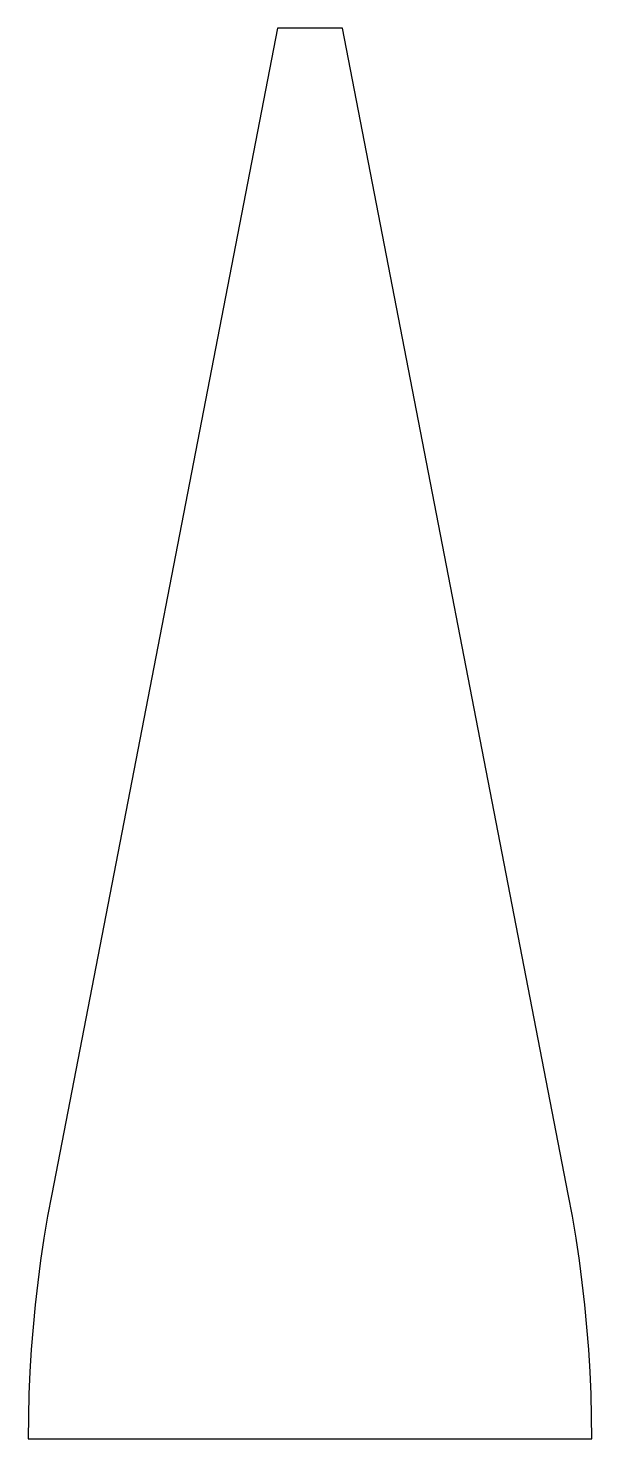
# Model space of a CAD drawing. Extents: x -195 to 195, y 0 to 976.
import ezdxf

# ---------------------------------------------------------------- set-up
doc = ezdxf.new("R2010")
doc.units = 0
doc.layers.get('0').update_dxf_attribs({"linetype": 'CONTINUOUS'})

msp = doc.modelspace()

# ---------------------------------------------------------------- linework, layer by layer
msp.add_lwpolyline([(195.005, 15.4803), (194.6, 30.9559), (193.924, 46.422), (192.979, 61.874), (191.765, 77.3071), (190.281, 92.7167), (188.528, 108.098), (186.508, 123.447), (184.22, 138.757), (181.664, 154.026), (178.843, 169.248), (22.5, 976), (-22.5, 976), (-178.843, 169.248), (-181.664, 154.026), (-184.22, 138.757), (-186.508, 123.447), (-188.528, 108.098), (-190.281, 92.7167), (-191.765, 77.3071), (-192.979, 61.874), (-193.924, 46.422), (-194.6, 30.9559), (-195.005, 15.4803), (-195.14, 0), (195.14, 0)], close=True)

doc.saveas('drawing.dxf')
